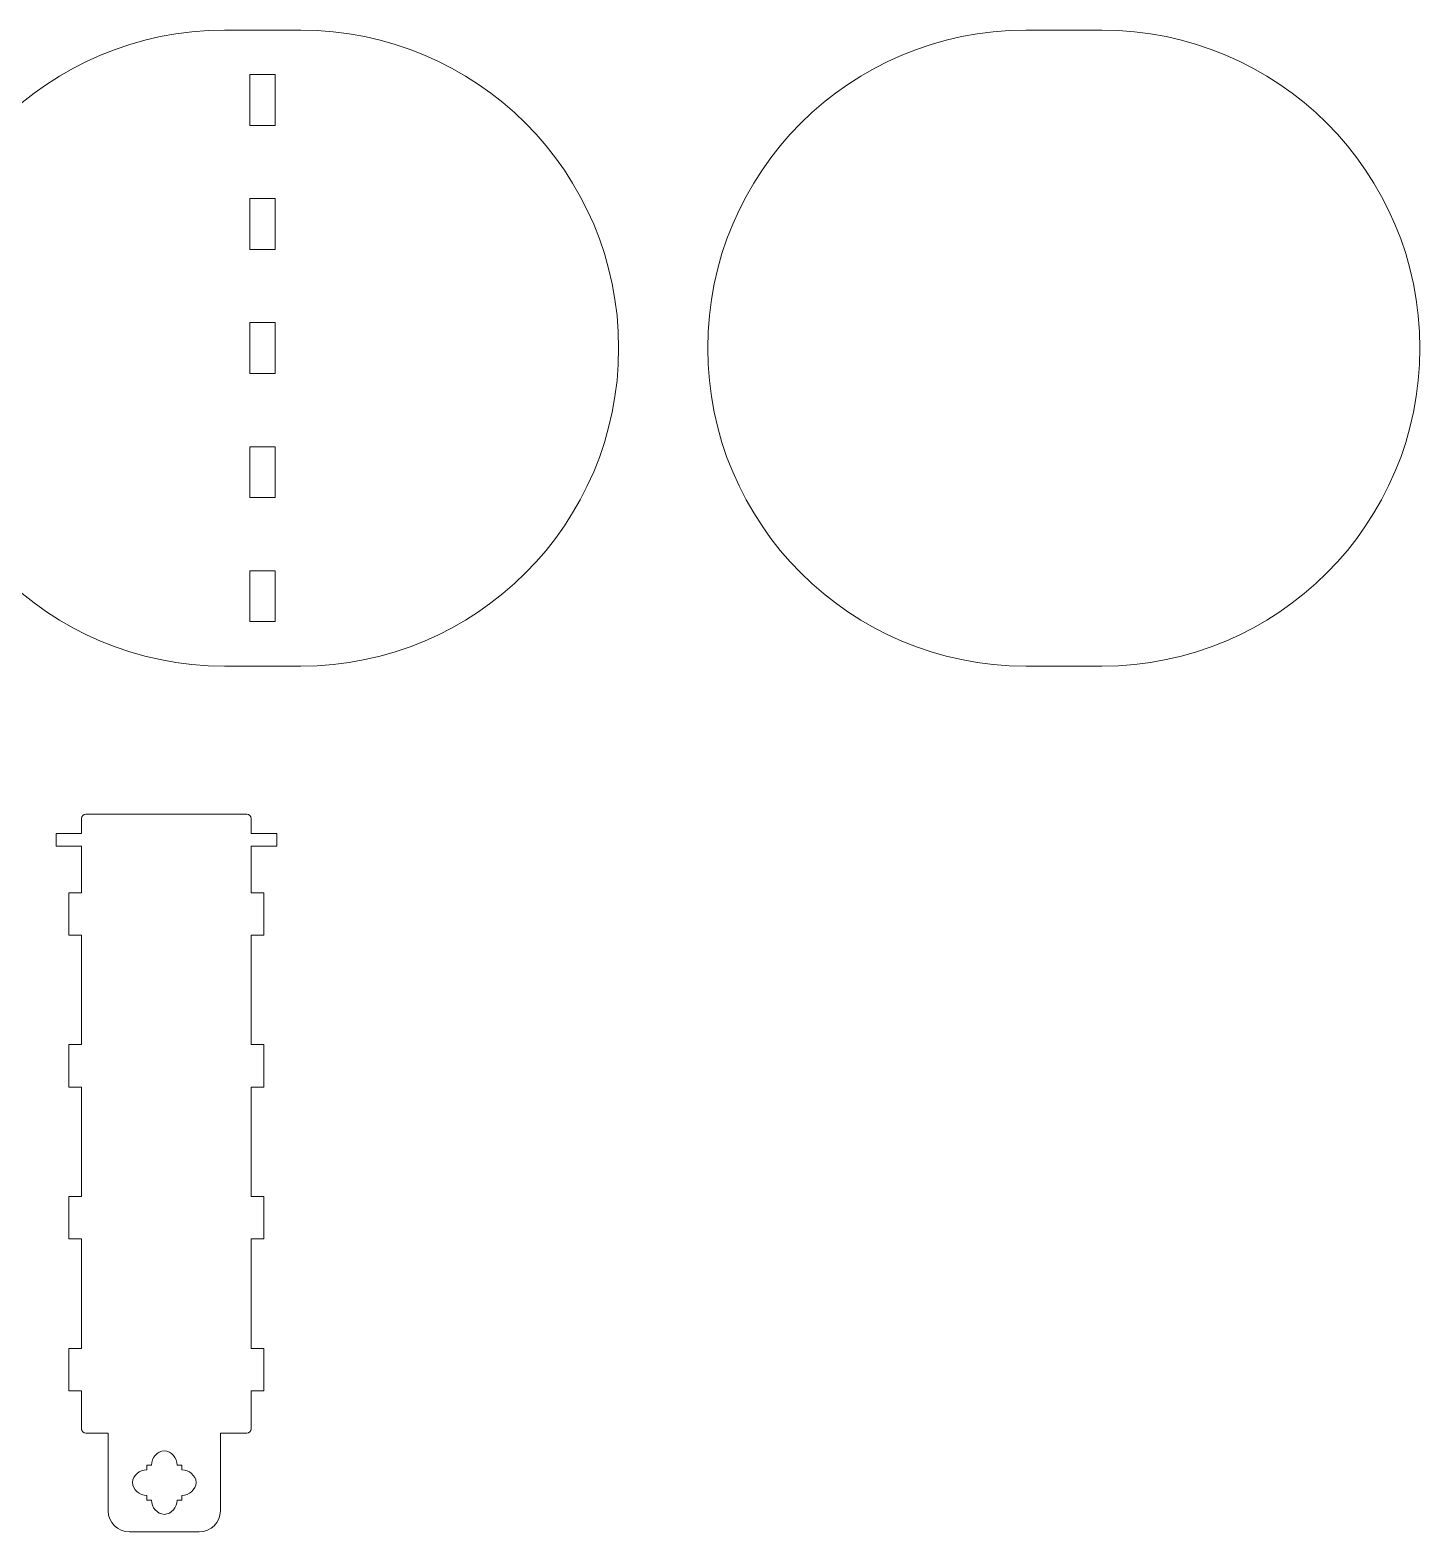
# Model space of a CAD drawing. Header units: millimetres. Extents: x -271 to 347, y -302 to 286.
# Drawn here: x 18.7 to 346.5, y -68.1 to 286 of the extents above; entities that cross this region are included whole.
import ezdxf

# ---------------------------------------------------------------- set-up
doc = ezdxf.new("R2010")
doc.units = ezdxf.units.MM
doc.header["$MEASUREMENT"] = 0
doc.layers.add('layer 1', color=7, linetype='Continuous')

msp = doc.modelspace()

# ---------------------------------------------------------------- linework, layer by layer
at = {"layer": 'layer 1', "color": 250, "lineweight": 20}
for points, knots in [([(82.5148, 286.0409), (82.5148, 286.0409), (64.5148, 286.0409), (64.5148, 286.0409), (64.5148, 286.0409), (23.0935, 286.0409), (-10.4852, 252.4623), (-10.4852, 211.041), (-10.4852, 211.041), (-10.4852, 169.6197), (23.0935, 136.041), (64.5148, 136.0408), (64.5148, 136.0408), (64.5148, 136.0408), (82.5148, 136.0408), (82.5148, 136.0408), (82.5148, 136.0408), (123.9361, 136.041), (157.5148, 169.6197), (157.5148, 211.041), (157.5148, 211.041), (157.5148, 252.4623), (123.9361, 286.0409), (82.5148, 286.0409)], [0, 0, 0, 0, 0.14285714, 0.14285714, 0.14285714, 0.14285714, 0.28571429, 0.28571429, 0.28571429, 0.28571429, 0.42857143, 0.42857143, 0.42857143, 0.42857143, 0.57142857, 0.57142857, 0.57142857, 0.57142857, 0.71428571, 0.71428571, 0.71428571, 0.71428571, 1, 1, 1, 1]), ([(271.518, 286.0408), (271.518, 286.0408), (253.518, 286.0408), (253.518, 286.0408), (253.518, 286.0408), (212.0967, 286.0408), (178.518, 252.4622), (178.518, 211.0409), (178.518, 211.0409), (178.518, 169.6196), (212.0967, 136.0409), (253.518, 136.0407), (253.518, 136.0407), (253.518, 136.0407), (271.518, 136.0407), (271.518, 136.0407), (271.518, 136.0407), (312.9393, 136.0409), (346.518, 169.6196), (346.518, 211.0409), (346.518, 211.0409), (346.518, 252.4622), (312.9393, 286.0408), (271.518, 286.0408)], [0, 0, 0, 0, 0.14285714, 0.14285714, 0.14285714, 0.14285714, 0.28571429, 0.28571429, 0.28571429, 0.28571429, 0.42857143, 0.42857143, 0.42857143, 0.42857143, 0.57142857, 0.57142857, 0.57142857, 0.57142857, 0.71428571, 0.71428571, 0.71428571, 0.71428571, 1, 1, 1, 1]), ([(70.5148, 275.5409), (70.5148, 275.5409), (76.5148, 275.5409), (76.5148, 275.5409), (76.5148, 275.5409), (76.5148, 275.5409), (76.5148, 263.5409), (76.5148, 263.5409), (76.5148, 263.5409), (76.5148, 263.5409), (70.5148, 263.5409), (70.5148, 263.5409), (70.5148, 263.5409), (70.5148, 263.5409), (70.5148, 275.5409), (70.5148, 275.5409)], [0, 0, 0, 0, 0.2, 0.2, 0.2, 0.2, 0.4, 0.4, 0.4, 0.4, 0.6, 0.6, 0.6, 0.6, 1, 1, 1, 1]), ([(70.5148, 246.2909), (70.5148, 246.2909), (76.5148, 246.2909), (76.5148, 246.2909), (76.5148, 246.2909), (76.5148, 246.2909), (76.5148, 234.2909), (76.5148, 234.2909), (76.5148, 234.2909), (76.5148, 234.2909), (70.5148, 234.2909), (70.5148, 234.2909), (70.5148, 234.2909), (70.5148, 234.2909), (70.5148, 246.2909), (70.5148, 246.2909)], [0, 0, 0, 0, 0.2, 0.2, 0.2, 0.2, 0.4, 0.4, 0.4, 0.4, 0.6, 0.6, 0.6, 0.6, 1, 1, 1, 1]), ([(70.5148, 217.0409), (70.5148, 217.0409), (76.5148, 217.0409), (76.5148, 217.0409), (76.5148, 217.0409), (76.5148, 217.0409), (76.5148, 205.0409), (76.5148, 205.0409), (76.5148, 205.0409), (76.5148, 205.0409), (70.5148, 205.0409), (70.5148, 205.0409), (70.5148, 205.0409), (70.5148, 205.0409), (70.5148, 217.0409), (70.5148, 217.0409)], [0, 0, 0, 0, 0.2, 0.2, 0.2, 0.2, 0.4, 0.4, 0.4, 0.4, 0.6, 0.6, 0.6, 0.6, 1, 1, 1, 1]), ([(70.5148, 187.7909), (70.5148, 187.7909), (76.5148, 187.7909), (76.5148, 187.7909), (76.5148, 187.7909), (76.5148, 187.7909), (76.5148, 175.7909), (76.5148, 175.7909), (76.5148, 175.7909), (76.5148, 175.7909), (70.5148, 175.7909), (70.5148, 175.7909), (70.5148, 175.7909), (70.5148, 175.7909), (70.5148, 187.7909), (70.5148, 187.7909)], [0, 0, 0, 0, 0.2, 0.2, 0.2, 0.2, 0.4, 0.4, 0.4, 0.4, 0.6, 0.6, 0.6, 0.6, 1, 1, 1, 1]), ([(70.5148, 158.5409), (70.5148, 158.5409), (76.5148, 158.5409), (76.5148, 158.5409), (76.5148, 158.5409), (76.5148, 158.5409), (76.5148, 146.5409), (76.5148, 146.5409), (76.5148, 146.5409), (76.5148, 146.5409), (70.5148, 146.5409), (70.5148, 146.5409), (70.5148, 146.5409), (70.5148, 146.5409), (70.5148, 158.5409), (70.5148, 158.5409)], [0, 0, 0, 0, 0.2, 0.2, 0.2, 0.2, 0.4, 0.4, 0.4, 0.4, 0.6, 0.6, 0.6, 0.6, 1, 1, 1, 1]), ([(37.1217, -44.857), (37.1217, -44.857), (31.8507, -44.857), (31.8507, -44.857), (31.8507, -44.857), (31.2984, -44.857), (30.8507, -44.4093), (30.8507, -43.857), (30.8507, -43.857), (30.8507, -43.8522), (30.8508, -43.8475), (30.8508, -43.8427), (30.8508, -43.8427), (30.8508, -43.8427), (30.8508, -34.857), (30.8508, -34.857), (30.8508, -34.857), (30.8508, -34.857), (27.8508, -34.857), (27.8508, -34.857), (27.8508, -34.857), (27.8508, -34.857), (27.8508, -24.857), (27.8508, -24.857), (27.8508, -24.857), (27.8508, -24.857), (30.8508, -24.857), (30.8508, -24.857), (30.8508, -24.857), (30.8508, -24.857), (30.8508, 0.9616), (30.8508, 0.9616), (30.8508, 0.9616), (30.8508, 0.9616), (27.8508, 0.9616), (27.8508, 0.9616), (27.8508, 0.9616), (27.8508, 0.9616), (27.8508, 10.9616), (27.8508, 10.9616), (27.8508, 10.9616), (27.8508, 10.9616), (30.8508, 10.9616), (30.8508, 10.9616), (30.8508, 10.9616), (30.8508, 10.9616), (30.8508, 36.7802), (30.8508, 36.7802), (30.8508, 36.7802), (30.8508, 36.7802), (27.8508, 36.7802), (27.8508, 36.7802), (27.8508, 36.7802), (27.8508, 36.7802), (27.8508, 46.7802), (27.8508, 46.7802), (27.8508, 46.7802), (27.8508, 46.7802), (30.8508, 46.7802), (30.8508, 46.7802), (30.8508, 46.7802), (30.8508, 46.7802), (30.8508, 72.5988), (30.8508, 72.5988), (30.8508, 72.5988), (30.8508, 72.5988), (27.8508, 72.5988), (27.8508, 72.5988), (27.8508, 72.5988), (27.8508, 72.5988), (27.8508, 82.5988), (27.8508, 82.5988), (27.8508, 82.5988), (27.8508, 82.5988), (30.8508, 82.5988), (30.8508, 82.5988), (30.8508, 82.5988), (30.8508, 82.5988), (30.8508, 92.5988), (30.8508, 92.5988), (30.8508, 92.5988), (30.8508, 92.5988), (30.8509, 93.5792), (30.8509, 93.5792), (30.8509, 93.5792), (30.8509, 93.5792), (24.8509, 93.5792), (24.8509, 93.5792), (24.8509, 93.5792), (24.8509, 93.5792), (24.8509, 96.5792), (24.8509, 96.5792), (24.8509, 96.5792), (24.8509, 96.5792), (30.8509, 96.5792), (30.8509, 96.5792), (30.8509, 96.5792), (30.8509, 96.5792), (30.8508, 97.5597), (30.8508, 97.5597), (30.8508, 97.5597), (30.8508, 97.5597), (30.8508, 100.1287), (30.8508, 100.1287), (30.8508, 100.1287), (30.8508, 100.1335), (30.8507, 100.1382), (30.8507, 100.143), (30.8507, 100.143), (30.8507, 100.6953), (31.2984, 101.143), (31.8507, 101.143), (31.8507, 101.143), (31.8507, 101.143), (69.8508, 101.143), (69.8508, 101.143), (69.8508, 101.143), (70.4031, 101.143), (70.8508, 100.6953), (70.8508, 100.143), (70.8508, 100.143), (70.8508, 100.143), (70.8508, 96.5792), (70.8508, 96.5792), (70.8508, 96.5792), (70.8508, 96.5792), (76.8508, 96.5792), (76.8508, 96.5792), (76.8508, 96.5792), (76.8508, 96.5792), (76.8508, 93.5792), (76.8508, 93.5792), (76.8508, 93.5792), (76.8508, 93.5792), (70.8508, 93.5792), (70.8508, 93.5792), (70.8508, 93.5792), (70.8508, 93.5792), (70.8508, 82.5988), (70.8508, 82.5988), (70.8508, 82.5988), (70.8508, 82.5988), (73.8508, 82.5988), (73.8508, 82.5988), (73.8508, 82.5988), (73.8508, 82.5988), (73.8508, 72.5988), (73.8508, 72.5988), (73.8508, 72.5988), (73.8508, 72.5988), (70.8508, 72.5988), (70.8508, 72.5988), (70.8508, 72.5988), (70.8508, 72.5988), (70.8508, 46.7802), (70.8508, 46.7802), (70.8508, 46.7802), (70.8508, 46.7802), (73.8508, 46.7802), (73.8508, 46.7802), (73.8508, 46.7802), (73.8508, 46.7802), (73.8508, 36.7802), (73.8508, 36.7802), (73.8508, 36.7802), (73.8508, 36.7802), (70.8508, 36.7802), (70.8508, 36.7802), (70.8508, 36.7802), (70.8508, 36.7802), (70.8508, 10.9616), (70.8508, 10.9616), (70.8508, 10.9616), (70.8508, 10.9616), (73.8508, 10.9616), (73.8508, 10.9616), (73.8508, 10.9616), (73.8508, 10.9616), (73.8508, 0.9616), (73.8508, 0.9616), (73.8508, 0.9616), (73.8508, 0.9616), (70.8508, 0.9616), (70.8508, 0.9616), (70.8508, 0.9616), (70.8508, 0.9616), (70.8508, -24.857), (70.8508, -24.857), (70.8508, -24.857), (70.8508, -24.857), (73.8508, -24.857), (73.8508, -24.857), (73.8508, -24.857), (73.8508, -24.857), (73.8508, -34.857), (73.8508, -34.857), (73.8508, -34.857), (73.8508, -34.857), (70.8508, -34.857), (70.8508, -34.857), (70.8508, -34.857), (70.8508, -34.857), (70.8508, -43.857), (70.8508, -43.857), (70.8508, -43.857), (70.8508, -44.4093), (70.4031, -44.857), (69.8508, -44.857), (69.8508, -44.857), (69.8508, -44.857), (63.58, -44.857), (63.58, -44.857), (63.58, -44.857), (63.58, -44.857), (63.58, -63.1404), (63.58, -63.1404), (63.58, -63.1404), (63.58, -65.8904), (61.33, -68.1404), (58.58, -68.1404), (58.58, -68.1404), (58.58, -68.1404), (42.1217, -68.1404), (42.1217, -68.1404), (42.1217, -68.1404), (39.3717, -68.1404), (37.1217, -65.8904), (37.1217, -63.1404), (37.1217, -63.1404), (37.1217, -63.1404), (37.1217, -44.857), (37.1217, -44.857)], [0, 0, 0, 0, 0.01694915, 0.01694915, 0.01694915, 0.01694915, 0.03389831, 0.03389831, 0.03389831, 0.03389831, 0.05084746, 0.05084746, 0.05084746, 0.05084746, 0.06779661, 0.06779661, 0.06779661, 0.06779661, 0.08474576, 0.08474576, 0.08474576, 0.08474576, 0.10169492, 0.10169492, 0.10169492, 0.10169492, 0.11864407, 0.11864407, 0.11864407, 0.11864407, 0.13559322, 0.13559322, 0.13559322, 0.13559322, 0.15254237, 0.15254237, 0.15254237, 0.15254237, 0.16949153, 0.16949153, 0.16949153, 0.16949153, 0.18644068, 0.18644068, 0.18644068, 0.18644068, 0.20338983, 0.20338983, 0.20338983, 0.20338983, 0.22033898, 0.22033898, 0.22033898, 0.22033898, 0.23728814, 0.23728814, 0.23728814, 0.23728814, 0.25423729, 0.25423729, 0.25423729, 0.25423729, 0.27118644, 0.27118644, 0.27118644, 0.27118644, 0.28813559, 0.28813559, 0.28813559, 0.28813559, 0.30508475, 0.30508475, 0.30508475, 0.30508475, 0.3220339, 0.3220339, 0.3220339, 0.3220339, 0.33898305, 0.33898305, 0.33898305, 0.33898305, 0.3559322, 0.3559322, 0.3559322, 0.3559322, 0.37288136, 0.37288136, 0.37288136, 0.37288136, 0.38983051, 0.38983051, 0.38983051, 0.38983051, 0.40677966, 0.40677966, 0.40677966, 0.40677966, 0.42372881, 0.42372881, 0.42372881, 0.42372881, 0.44067797, 0.44067797, 0.44067797, 0.44067797, 0.45762712, 0.45762712, 0.45762712, 0.45762712, 0.47457627, 0.47457627, 0.47457627, 0.47457627, 0.49152542, 0.49152542, 0.49152542, 0.49152542, 0.50847458, 0.50847458, 0.50847458, 0.50847458, 0.52542373, 0.52542373, 0.52542373, 0.52542373, 0.54237288, 0.54237288, 0.54237288, 0.54237288, 0.55932203, 0.55932203, 0.55932203, 0.55932203, 0.57627119, 0.57627119, 0.57627119, 0.57627119, 0.59322034, 0.59322034, 0.59322034, 0.59322034, 0.61016949, 0.61016949, 0.61016949, 0.61016949, 0.62711864, 0.62711864, 0.62711864, 0.62711864, 0.6440678, 0.6440678, 0.6440678, 0.6440678, 0.66101695, 0.66101695, 0.66101695, 0.66101695, 0.6779661, 0.6779661, 0.6779661, 0.6779661, 0.69491525, 0.69491525, 0.69491525, 0.69491525, 0.71186441, 0.71186441, 0.71186441, 0.71186441, 0.72881356, 0.72881356, 0.72881356, 0.72881356, 0.74576271, 0.74576271, 0.74576271, 0.74576271, 0.76271186, 0.76271186, 0.76271186, 0.76271186, 0.77966102, 0.77966102, 0.77966102, 0.77966102, 0.79661017, 0.79661017, 0.79661017, 0.79661017, 0.81355932, 0.81355932, 0.81355932, 0.81355932, 0.83050847, 0.83050847, 0.83050847, 0.83050847, 0.84745763, 0.84745763, 0.84745763, 0.84745763, 0.86440678, 0.86440678, 0.86440678, 0.86440678, 0.88135593, 0.88135593, 0.88135593, 0.88135593, 0.89830508, 0.89830508, 0.89830508, 0.89830508, 0.91525424, 0.91525424, 0.91525424, 0.91525424, 0.93220339, 0.93220339, 0.93220339, 0.93220339, 0.94915254, 0.94915254, 0.94915254, 0.94915254, 0.96610169, 0.96610169, 0.96610169, 0.96610169, 1, 1, 1, 1]), ([(50.3508, -63.999), (52.0397, -63.9084), (53.3759, -62.3062), (53.3759, -60.6473), (53.3759, -60.6473), (53.3759, -60.6473), (54.4985, -60.6473), (54.4985, -60.6473), (54.4985, -60.6473), (54.4985, -60.6473), (54.4985, -59.5248), (54.4985, -59.5248), (54.4985, -59.5248), (56.1581, -59.5248), (57.7608, -58.1879), (57.8508, -56.4983), (57.8508, -56.4983), (57.7608, -54.8088), (56.1581, -53.4732), (54.4985, -53.4732), (54.4985, -53.4732), (54.4985, -53.4732), (54.4985, -52.3507), (54.4985, -52.3507), (54.4985, -52.3507), (54.4985, -52.3507), (53.3759, -52.3507), (53.3759, -52.3507), (53.3759, -52.3507), (53.3759, -50.6911), (52.0397, -49.0883), (50.3508, -48.9984), (50.3508, -48.9984), (48.6619, -49.0883), (47.3257, -50.6911), (47.3257, -52.3507), (47.3257, -52.3507), (47.3257, -52.3507), (46.2031, -52.3507), (46.2031, -52.3507), (46.2031, -52.3507), (46.2031, -52.3507), (46.2031, -53.4732), (46.2031, -53.4732), (46.2031, -53.4732), (44.5435, -53.4732), (42.9408, -54.8088), (42.8508, -56.4983), (42.8508, -56.4983), (42.9408, -58.1879), (44.5435, -59.5248), (46.2031, -59.5248), (46.2031, -59.5248), (46.2031, -59.5248), (46.2031, -60.6473), (46.2031, -60.6473), (46.2031, -60.6473), (46.2031, -60.6473), (47.3257, -60.6473), (47.3257, -60.6473), (47.3257, -60.6473), (47.3257, -62.3062), (48.6619, -63.9084), (50.3508, -63.999)], [0, 0, 0, 0, 0.05882353, 0.05882353, 0.05882353, 0.05882353, 0.11764706, 0.11764706, 0.11764706, 0.11764706, 0.17647059, 0.17647059, 0.17647059, 0.17647059, 0.23529412, 0.23529412, 0.23529412, 0.23529412, 0.29411765, 0.29411765, 0.29411765, 0.29411765, 0.35294118, 0.35294118, 0.35294118, 0.35294118, 0.41176471, 0.41176471, 0.41176471, 0.41176471, 0.47058824, 0.47058824, 0.47058824, 0.47058824, 0.52941176, 0.52941176, 0.52941176, 0.52941176, 0.58823529, 0.58823529, 0.58823529, 0.58823529, 0.64705882, 0.64705882, 0.64705882, 0.64705882, 0.70588235, 0.70588235, 0.70588235, 0.70588235, 0.76470588, 0.76470588, 0.76470588, 0.76470588, 0.82352941, 0.82352941, 0.82352941, 0.82352941, 0.88235294, 0.88235294, 0.88235294, 0.88235294, 1, 1, 1, 1])]:
    msp.add_open_spline(points, degree=3, knots=knots, dxfattribs=at)

doc.saveas('drawing.dxf')
